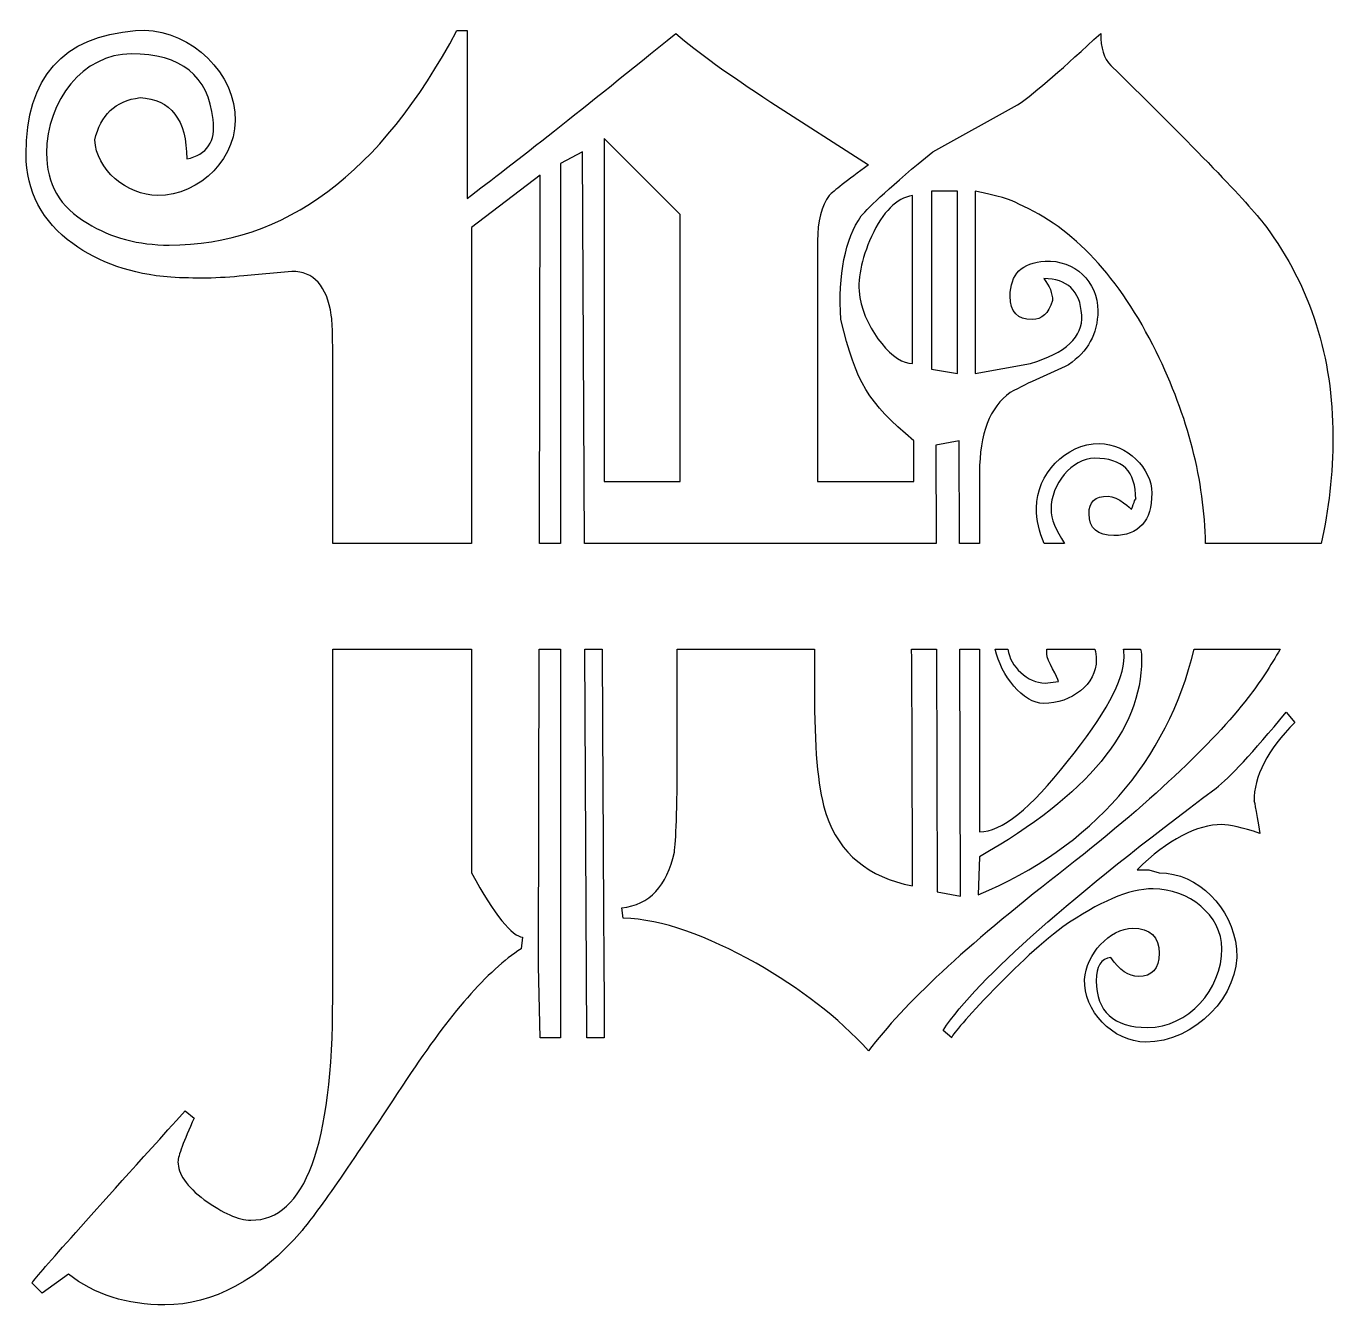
# Model space of a CAD drawing. Header units: centimetres. Extents: x -10.1 to 10.5, y -10.3 to 10.1.
# Drawn here: x -4.004 to 0.069, y -10.303 to -6.317 of the extents above; entities that cross this region are included whole.
import ezdxf

# ---------------------------------------------------------------- set-up
doc = ezdxf.new("R2010")
doc.units = ezdxf.units.CM
doc.header["$MEASUREMENT"] = 0
doc.layers.add('Layer 1', color=7, linetype='Continuous')

msp = doc.modelspace()

# ---------------------------------------------------------------- linework, layer by layer
at = {"layer": 'Layer 1'}
for points, knots in [([(-2.61567, -6.94476), (-2.61567, -6.94476), (-2.40178, -6.78096), (-2.40178, -6.78096), (-2.40178, -6.78096), (-2.40178, -6.78096), (-2.4039, -7.92946), (-2.4039, -7.92946), (-2.4039, -7.92946), (-2.4039, -7.92946), (-2.33807, -7.92946), (-2.33807, -7.92946), (-2.33807, -7.92946), (-2.33807, -7.92946), (-2.33807, -6.74449), (-2.33807, -6.74449), (-2.33807, -6.74449), (-2.33807, -6.74449), (-2.26981, -6.70811), (-2.26981, -6.70811), (-2.26981, -6.70811), (-2.26981, -6.70811), (-2.26378, -7.92943), (-2.26378, -7.92943), (-2.26378, -7.92943), (-2.26378, -7.92943), (-1.16753, -7.92943), (-1.16753, -7.92943), (-1.16753, -7.92943), (-1.16753, -7.92943), (-1.16854, -7.62278), (-1.16854, -7.62278), (-1.16854, -7.62278), (-1.16854, -7.62278), (-1.09573, -7.60913), (-1.09573, -7.60913), (-1.09573, -7.60913), (-1.09573, -7.60913), (-1.0947, -7.92941), (-1.0947, -7.92941), (-1.0947, -7.92941), (-1.0947, -7.92941), (-1.03198, -7.9294), (-1.03198, -7.9294), (-1.03198, -7.9294), (-1.03198, -7.9294), (-1.03198, -7.70927), (-1.03198, -7.70927), (-1.03198, -7.70927), (-1.03198, -7.58637), (-1.00012, -7.50448), (-0.93644, -7.45895), (-0.93644, -7.45895), (-0.87728, -7.42712), (-0.81354, -7.39979), (-0.75441, -7.37248), (-0.75441, -7.37248), (-0.69525, -7.3315), (-0.66339, -7.27694), (-0.66339, -7.20413), (-0.66339, -7.20413), (-0.66339, -7.11309), (-0.7362, -7.04482), (-0.82722, -7.04935), (-0.82722, -7.04935), (-0.90003, -7.05395), (-0.93644, -7.09033), (-0.93644, -7.1586), (-0.93644, -7.1586), (-0.93644, -7.20869), (-0.91369, -7.23141), (-0.86818, -7.23141), (-0.86818, -7.23141), (-0.83632, -7.23141), (-0.81812, -7.21321), (-0.80447, -7.17225), (-0.80447, -7.17225), (-0.80447, -7.14952), (-0.81357, -7.12677), (-0.83178, -7.10399), (-0.83178, -7.10399), (-0.75897, -7.10399), (-0.71801, -7.14042), (-0.71346, -7.21779), (-0.71346, -7.21779), (-0.70888, -7.28605), (-0.76352, -7.33609), (-0.87274, -7.36797), (-0.87274, -7.36797), (-0.87274, -7.36797), (-1.04567, -7.3998), (-1.04567, -7.3998), (-1.04567, -7.3998), (-1.04567, -7.3998), (-1.04567, -6.83095), (-1.04567, -6.83095), (-1.04567, -6.83095), (-0.97741, -6.84466), (-0.9319, -6.85828), (-0.90914, -6.87193), (-0.90914, -6.87193), (-0.74076, -6.94474), (-0.59513, -7.09947), (-0.48136, -7.33154), (-0.48136, -7.33154), (-0.38103, -7.53651), (-0.33142, -7.73315), (-0.32743, -7.92945), (-0.32743, -7.92945), (-0.32743, -7.92945), (0.0327, -7.92943), (0.0327, -7.92943), (0.0327, -7.92943), (0.05717, -7.82415), (0.06929, -7.71303), (0.06929, -7.5955), (0.06929, -7.5955), (0.06929, -7.34978), (0.00103, -7.13134), (-0.14005, -6.94018), (-0.14005, -6.94018), (-0.19918, -6.86282), (-0.35849, -6.69901), (-0.62241, -6.43959), (-0.62241, -6.43959), (-0.64516, -6.41686), (-0.65427, -6.38498), (-0.65427, -6.3395), (-0.65427, -6.3395), (-0.76804, -6.44414), (-0.85448, -6.52151), (-0.91367, -6.56249), (-0.91367, -6.56249), (-0.91367, -6.56249), (-1.17762, -6.70812), (-1.17762, -6.70812), (-1.17762, -6.70812), (-1.30504, -6.81276), (-1.37786, -6.88103), (-1.40064, -6.90836), (-1.40064, -6.90836), (-1.4507, -6.98117), (-1.47345, -7.09037), (-1.46433, -7.23144), (-1.46433, -7.23144), (-1.41427, -7.43168), (-1.38241, -7.48626), (-1.23679, -7.60913), (-1.23679, -7.60913), (-1.23679, -7.60913), (-1.23679, -7.73655), (-1.23679, -7.73655), (-1.23679, -7.73655), (-1.23679, -7.73655), (-1.53712, -7.73655), (-1.53712, -7.73655), (-1.53712, -7.73655), (-1.53712, -7.73655), (-1.53712, -6.98569), (-1.53712, -6.98569), (-1.53712, -6.98569), (-1.53712, -6.92653), (-1.52347, -6.87644), (-1.50071, -6.84461), (-1.50071, -6.84461), (-1.48706, -6.8309), (-1.44613, -6.79908), (-1.37784, -6.74902), (-1.37784, -6.74902), (-1.37784, -6.74902), (-1.68272, -6.55336), (-1.68272, -6.55336), (-1.68272, -6.55336), (-1.81469, -6.46684), (-1.91029, -6.39863), (-1.97852, -6.33947), (-1.97852, -6.33947), (-2.26522, -6.57154), (-2.48366, -6.74447), (-2.62929, -6.85371), (-2.62929, -6.85371), (-2.62929, -6.85371), (-2.6293, -6.33042), (-2.6293, -6.33042), (-2.6293, -6.33042), (-2.6293, -6.33042), (-2.66115, -6.33042), (-2.66115, -6.33042), (-2.66115, -6.33042), (-2.89779, -6.77638), (-3.19815, -6.99937), (-3.55766, -6.99937), (-3.55766, -6.99937), (-3.65323, -6.99937), (-3.73969, -6.97659), (-3.81251, -6.93111), (-3.81251, -6.93111), (-3.89898, -6.88102), (-3.93991, -6.80821), (-3.93991, -6.71267), (-3.93991, -6.71267), (-3.93991, -6.54887), (-3.82614, -6.40324), (-3.67596, -6.40324), (-3.67596, -6.40324), (-3.52123, -6.40324), (-3.43477, -6.4715), (-3.42111, -6.60797), (-3.42111, -6.60797), (-3.41201, -6.67623), (-3.43931, -6.71722), (-3.50303, -6.73087), (-3.50303, -6.73087), (-3.50303, -6.60797), (-3.55309, -6.54431), (-3.64866, -6.53971), (-3.64866, -6.53971), (-3.72602, -6.54886), (-3.77153, -6.59432), (-3.78974, -6.67168), (-3.78974, -6.67168), (-3.78519, -6.76272), (-3.68962, -6.84464), (-3.59405, -6.84464), (-3.59405, -6.84464), (-3.46208, -6.84464), (-3.3392, -6.72629), (-3.35286, -6.58522), (-3.35286, -6.58522), (-3.36651, -6.43959), (-3.51669, -6.31672), (-3.66232, -6.3304), (-3.66232, -6.3304), (-3.88986, -6.3486), (-4.00363, -6.47603), (-4.00363, -6.71719), (-4.00363, -6.71719), (-4.00363, -6.83093), (-3.95357, -6.92653), (-3.858, -6.99479), (-3.858, -6.99479), (-3.77608, -7.05395), (-3.67597, -7.09033), (-3.55309, -7.09943), (-3.55309, -7.09943), (-3.48028, -7.10398), (-3.40291, -7.10398), (-3.32555, -7.09488), (-3.32555, -7.09488), (-3.32555, -7.09488), (-3.17537, -7.08123), (-3.17537, -7.08123), (-3.17537, -7.08123), (-3.10711, -7.08123), (-3.06615, -7.12676), (-3.0525, -7.21776), (-3.0525, -7.21776), (-3.04795, -7.24049), (-3.04795, -7.30875), (-3.04795, -7.4271), (-3.04795, -7.4271), (-3.04795, -7.4271), (-3.04795, -7.92939), (-3.04795, -7.92939), (-3.04795, -7.92939), (-3.04795, -7.92939), (-2.61562, -7.92938), (-2.61562, -7.92938), (-2.61562, -7.92938), (-2.61562, -7.92938), (-2.61562, -6.94476), (-2.61562, -6.94476), (-2.61562, -6.94476), (-2.61562, -6.94476), (-2.61567, -6.94476), (-2.61567, -6.94476)], [0, 0, 0, 0, 0.0142857, 0.0142857, 0.0142857, 0.0142857, 0.0285714, 0.0285714, 0.0285714, 0.0285714, 0.0428571, 0.0428571, 0.0428571, 0.0428571, 0.0571429, 0.0571429, 0.0571429, 0.0571429, 0.0714286, 0.0714286, 0.0714286, 0.0714286, 0.0857143, 0.0857143, 0.0857143, 0.0857143, 0.1, 0.1, 0.1, 0.1, 0.1142857, 0.1142857, 0.1142857, 0.1142857, 0.1285714, 0.1285714, 0.1285714, 0.1285714, 0.1428571, 0.1428571, 0.1428571, 0.1428571, 0.1571429, 0.1571429, 0.1571429, 0.1571429, 0.1714286, 0.1714286, 0.1714286, 0.1714286, 0.1857143, 0.1857143, 0.1857143, 0.1857143, 0.2, 0.2, 0.2, 0.2, 0.2142857, 0.2142857, 0.2142857, 0.2142857, 0.2285714, 0.2285714, 0.2285714, 0.2285714, 0.2428571, 0.2428571, 0.2428571, 0.2428571, 0.2571429, 0.2571429, 0.2571429, 0.2571429, 0.2714286, 0.2714286, 0.2714286, 0.2714286, 0.2857143, 0.2857143, 0.2857143, 0.2857143, 0.3, 0.3, 0.3, 0.3, 0.3142857, 0.3142857, 0.3142857, 0.3142857, 0.3285714, 0.3285714, 0.3285714, 0.3285714, 0.3428571, 0.3428571, 0.3428571, 0.3428571, 0.3571429, 0.3571429, 0.3571429, 0.3571429, 0.3714286, 0.3714286, 0.3714286, 0.3714286, 0.3857143, 0.3857143, 0.3857143, 0.3857143, 0.4, 0.4, 0.4, 0.4, 0.4142857, 0.4142857, 0.4142857, 0.4142857, 0.4285714, 0.4285714, 0.4285714, 0.4285714, 0.4428571, 0.4428571, 0.4428571, 0.4428571, 0.4571429, 0.4571429, 0.4571429, 0.4571429, 0.4714286, 0.4714286, 0.4714286, 0.4714286, 0.4857143, 0.4857143, 0.4857143, 0.4857143, 0.5, 0.5, 0.5, 0.5, 0.5142857, 0.5142857, 0.5142857, 0.5142857, 0.5285714, 0.5285714, 0.5285714, 0.5285714, 0.5428571, 0.5428571, 0.5428571, 0.5428571, 0.5571429, 0.5571429, 0.5571429, 0.5571429, 0.5714286, 0.5714286, 0.5714286, 0.5714286, 0.5857143, 0.5857143, 0.5857143, 0.5857143, 0.6, 0.6, 0.6, 0.6, 0.6142857, 0.6142857, 0.6142857, 0.6142857, 0.6285714, 0.6285714, 0.6285714, 0.6285714, 0.6428571, 0.6428571, 0.6428571, 0.6428571, 0.6571429, 0.6571429, 0.6571429, 0.6571429, 0.6714286, 0.6714286, 0.6714286, 0.6714286, 0.6857143, 0.6857143, 0.6857143, 0.6857143, 0.7, 0.7, 0.7, 0.7, 0.7142857, 0.7142857, 0.7142857, 0.7142857, 0.7285714, 0.7285714, 0.7285714, 0.7285714, 0.7428571, 0.7428571, 0.7428571, 0.7428571, 0.7571429, 0.7571429, 0.7571429, 0.7571429, 0.7714286, 0.7714286, 0.7714286, 0.7714286, 0.7857143, 0.7857143, 0.7857143, 0.7857143, 0.8, 0.8, 0.8, 0.8, 0.8142857, 0.8142857, 0.8142857, 0.8142857, 0.8285714, 0.8285714, 0.8285714, 0.8285714, 0.8428571, 0.8428571, 0.8428571, 0.8428571, 0.8571429, 0.8571429, 0.8571429, 0.8571429, 0.8714286, 0.8714286, 0.8714286, 0.8714286, 0.8857143, 0.8857143, 0.8857143, 0.8857143, 0.9, 0.9, 0.9, 0.9, 0.9142857, 0.9142857, 0.9142857, 0.9142857, 0.9285714, 0.9285714, 0.9285714, 0.9285714, 0.9428571, 0.9428571, 0.9428571, 0.9428571, 0.9571429, 0.9571429, 0.9571429, 0.9571429, 0.9714286, 0.9714286, 0.9714286, 0.9714286, 1, 1, 1, 1]), ([(-2.20157, -6.66713), (-2.20157, -6.66713), (-1.96493, -6.90375), (-1.96493, -6.90375), (-1.96493, -6.90375), (-1.96493, -6.90375), (-1.96493, -7.73658), (-1.96493, -7.73658), (-1.96493, -7.73658), (-1.96493, -7.73658), (-2.20157, -7.73658), (-2.20157, -7.73658), (-2.20157, -7.73658), (-2.20157, -7.73658), (-2.20157, -6.66713), (-2.20157, -6.66713)], [0, 0, 0, 0, 0.2, 0.2, 0.2, 0.2, 0.4, 0.4, 0.4, 0.4, 0.6, 0.6, 0.6, 0.6, 1, 1, 1, 1]), ([(-1.18221, -6.83096), (-1.18221, -6.83096), (-1.10027, -6.83096), (-1.10027, -6.83096), (-1.10027, -6.83096), (-1.10027, -6.83096), (-1.10027, -7.39981), (-1.10027, -7.39981), (-1.10027, -7.39981), (-1.10027, -7.39981), (-1.18221, -7.38616), (-1.18221, -7.38616), (-1.18221, -7.38616), (-1.18221, -7.38616), (-1.18221, -6.83096), (-1.18221, -6.83096)], [0, 0, 0, 0, 0.2, 0.2, 0.2, 0.2, 0.4, 0.4, 0.4, 0.4, 0.6, 0.6, 0.6, 0.6, 1, 1, 1, 1]), ([(-1.24135, -7.04485), (-1.24135, -7.04485), (-1.24135, -7.36799), (-1.24135, -7.36799), (-1.24135, -7.36799), (-1.29596, -7.37254), (-1.38698, -7.26785), (-1.40518, -7.1632), (-1.40518, -7.1632), (-1.41428, -7.10859), (-1.40063, -7.04485), (-1.36877, -6.97204), (-1.36877, -6.97204), (-1.33236, -6.89468), (-1.29138, -6.85374), (-1.24135, -6.84467), (-1.24135, -6.84467), (-1.24135, -6.84464), (-1.24135, -6.9129), (-1.24135, -7.04485)], [0, 0, 0, 0, 0.1666667, 0.1666667, 0.1666667, 0.1666667, 0.3333333, 0.3333333, 0.3333333, 0.3333333, 0.5, 0.5, 0.5, 0.5, 0.6666667, 0.6666667, 0.6666667, 0.6666667, 1, 1, 1, 1]), ([(-0.80902, -7.82304), (-0.80902, -7.74568), (-0.74533, -7.66376), (-0.67252, -7.66376), (-0.67252, -7.66376), (-0.58603, -7.66376), (-0.5451, -7.70469), (-0.5451, -7.79118), (-0.5451, -7.79118), (-0.5451, -7.78663), (-0.54965, -7.80028), (-0.55875, -7.82301), (-0.55875, -7.82301), (-0.55875, -7.82301), (-0.59973, -7.78208), (-0.63156, -7.78208), (-0.63156, -7.78208), (-0.67254, -7.78208), (-0.69072, -7.80028), (-0.69072, -7.83664), (-0.69072, -7.83664), (-0.69072, -7.88217), (-0.66341, -7.9049), (-0.61336, -7.9049), (-0.61336, -7.9049), (-0.536, -7.9049), (-0.49504, -7.85942), (-0.49504, -7.77293), (-0.49504, -7.77293), (-0.49504, -7.69557), (-0.5724, -7.6182), (-0.65884, -7.6182), (-0.65884, -7.6182), (-0.76351, -7.6182), (-0.85453, -7.71379), (-0.85453, -7.81844), (-0.85453, -7.81844), (-0.85453, -7.85596), (-0.84601, -7.8934), (-0.83029, -7.92938), (-0.83029, -7.92938), (-0.83029, -7.92938), (-0.76674, -7.92938), (-0.76674, -7.92938), (-0.76674, -7.92938), (-0.79483, -7.88855), (-0.80902, -7.85299), (-0.80902, -7.82304)], [0, 0, 0, 0, 0.0769231, 0.0769231, 0.0769231, 0.0769231, 0.1538462, 0.1538462, 0.1538462, 0.1538462, 0.2307692, 0.2307692, 0.2307692, 0.2307692, 0.3076923, 0.3076923, 0.3076923, 0.3076923, 0.3846154, 0.3846154, 0.3846154, 0.3846154, 0.4615385, 0.4615385, 0.4615385, 0.4615385, 0.5384615, 0.5384615, 0.5384615, 0.5384615, 0.6153846, 0.6153846, 0.6153846, 0.6153846, 0.6923077, 0.6923077, 0.6923077, 0.6923077, 0.7692308, 0.7692308, 0.7692308, 0.7692308, 0.8461538, 0.8461538, 0.8461538, 0.8461538, 1, 1, 1, 1]), ([(-3.048, -9.34754), (-3.048, -9.80715), (-3.13447, -10.03929), (-3.30285, -10.03929), (-3.30285, -10.03929), (-3.34381, -10.03929), (-3.38932, -10.01651), (-3.44848, -9.97558), (-3.44848, -9.97558), (-3.50306, -9.9346), (-3.5304, -9.89366), (-3.5304, -9.85723), (-3.5304, -9.85723), (-3.5304, -9.83903), (-3.5122, -9.79352), (-3.48034, -9.7207), (-3.48034, -9.7207), (-3.48034, -9.7207), (-3.50765, -9.69797), (-3.50765, -9.69797), (-3.50765, -9.69797), (-3.80345, -10.0256), (-3.96273, -10.20311), (-3.98549, -10.23494), (-3.98549, -10.23494), (-3.98549, -10.23494), (-3.95363, -10.26682), (-3.95363, -10.26682), (-3.95363, -10.26682), (-3.95363, -10.26682), (-3.87171, -10.20766), (-3.87171, -10.20766), (-3.87171, -10.20766), (-3.78979, -10.27137), (-3.68968, -10.3032), (-3.57135, -10.3032), (-3.57135, -10.3032), (-3.42117, -10.3032), (-3.27555, -10.22584), (-3.1436, -10.07113), (-3.1436, -10.07113), (-3.09354, -10.01197), (-2.98432, -9.85269), (-2.81594, -9.59782), (-2.81594, -9.59782), (-2.68399, -9.39764), (-2.56567, -9.26108), (-2.461, -9.19282), (-2.461, -9.19282), (-2.461, -9.19282), (-2.45642, -9.15639), (-2.45642, -9.15639), (-2.45642, -9.15639), (-2.48828, -9.15639), (-2.54291, -9.08813), (-2.61573, -8.95621), (-2.61573, -8.95621), (-2.61573, -8.95621), (-2.61573, -8.25882), (-2.61573, -8.25882), (-2.61573, -8.25882), (-2.61573, -8.25882), (-3.048, -8.25884), (-3.048, -8.25884), (-3.048, -8.25884), (-3.048, -8.25884), (-3.048, -9.34754), (-3.048, -9.34754)], [0, 0, 0, 0, 0.0555556, 0.0555556, 0.0555556, 0.0555556, 0.1111111, 0.1111111, 0.1111111, 0.1111111, 0.1666667, 0.1666667, 0.1666667, 0.1666667, 0.2222222, 0.2222222, 0.2222222, 0.2222222, 0.2777778, 0.2777778, 0.2777778, 0.2777778, 0.3333333, 0.3333333, 0.3333333, 0.3333333, 0.3888889, 0.3888889, 0.3888889, 0.3888889, 0.4444444, 0.4444444, 0.4444444, 0.4444444, 0.5, 0.5, 0.5, 0.5, 0.5555556, 0.5555556, 0.5555556, 0.5555556, 0.6111111, 0.6111111, 0.6111111, 0.6111111, 0.6666667, 0.6666667, 0.6666667, 0.6666667, 0.7222222, 0.7222222, 0.7222222, 0.7222222, 0.7777778, 0.7777778, 0.7777778, 0.7777778, 0.8333333, 0.8333333, 0.8333333, 0.8333333, 0.8888889, 0.8888889, 0.8888889, 0.8888889, 1, 1, 1, 1]), ([(-2.40633, -9.24745), (-2.40633, -9.24745), (-2.40178, -9.47044), (-2.40178, -9.47044), (-2.40178, -9.47044), (-2.40178, -9.47044), (-2.33807, -9.47044), (-2.33807, -9.47044), (-2.33807, -9.47044), (-2.33807, -9.47044), (-2.33807, -8.25881), (-2.33807, -8.25881), (-2.33807, -8.25881), (-2.33807, -8.25881), (-2.40451, -8.25881), (-2.40451, -8.25881), (-2.40451, -8.25881), (-2.40451, -8.25881), (-2.40633, -9.24745), (-2.40633, -9.24745)], [0, 0, 0, 0, 0.1666667, 0.1666667, 0.1666667, 0.1666667, 0.3333333, 0.3333333, 0.3333333, 0.3333333, 0.5, 0.5, 0.5, 0.5, 0.6666667, 0.6666667, 0.6666667, 0.6666667, 1, 1, 1, 1]), ([(-2.25615, -9.47044), (-2.25615, -9.47044), (-2.20157, -9.47044), (-2.20157, -9.47044), (-2.20157, -9.47044), (-2.20461, -8.92034), (-2.20763, -8.51662), (-2.20797, -8.25881), (-2.20797, -8.25881), (-2.20797, -8.25881), (-2.26216, -8.25881), (-2.26216, -8.25881), (-2.26216, -8.25881), (-2.26216, -8.25881), (-2.25615, -9.47044), (-2.25615, -9.47044)], [0, 0, 0, 0, 0.2, 0.2, 0.2, 0.2, 0.4, 0.4, 0.4, 0.4, 0.6, 0.6, 0.6, 0.6, 1, 1, 1, 1]), ([(-1.03658, -9.02446), (-1.03658, -9.02446), (-1.032, -8.90611), (-1.032, -8.90611), (-1.032, -8.90611), (-0.69524, -8.71495), (-0.52688, -8.51021), (-0.52688, -8.29177), (-0.52688, -8.29177), (-0.52688, -8.28095), (-0.52799, -8.26992), (-0.52979, -8.25878), (-0.52979, -8.25878), (-0.52979, -8.25878), (-0.58285, -8.25878), (-0.58285, -8.25878), (-0.58285, -8.25878), (-0.58203, -8.26669), (-0.5815, -8.27466), (-0.5815, -8.28262), (-0.5815, -8.28262), (-0.5815, -8.35543), (-0.64066, -8.46468), (-0.75898, -8.61031), (-0.75898, -8.61031), (-0.87275, -8.75594), (-0.96377, -8.82875), (-1.032, -8.82875), (-1.032, -8.82875), (-1.032, -8.82875), (-1.032, -8.25878), (-1.032, -8.25878), (-1.032, -8.25878), (-1.032, -8.25878), (-1.09366, -8.25878), (-1.09366, -8.25878), (-1.09366, -8.25878), (-1.09366, -8.25878), (-1.0912, -9.02898), (-1.0912, -9.02898), (-1.0912, -9.02898), (-1.0912, -9.02898), (-1.16401, -9.01527), (-1.16401, -9.01527), (-1.16401, -9.01527), (-1.16401, -9.01527), (-1.16647, -8.25875), (-1.16647, -8.25875), (-1.16647, -8.25875), (-1.16647, -8.25875), (-1.24354, -8.25876), (-1.24354, -8.25876), (-1.24354, -8.25876), (-1.24134, -8.56898), (-1.24134, -8.81531), (-1.24134, -8.99708), (-1.24134, -8.99708), (-1.37787, -8.9698), (-1.46888, -8.89699), (-1.50981, -8.77409), (-1.50981, -8.77409), (-1.53256, -8.70583), (-1.54624, -8.58753), (-1.54624, -8.41912), (-1.54624, -8.41912), (-1.54624, -8.41912), (-1.54624, -8.25873), (-1.54624, -8.25873), (-1.54624, -8.25873), (-1.54624, -8.25873), (-1.974, -8.25873), (-1.974, -8.25873), (-1.974, -8.25873), (-1.974, -8.25873), (-1.974, -8.58753), (-1.974, -8.58753), (-1.974, -8.58753), (-1.974, -8.76044), (-1.97855, -8.86053), (-1.98313, -8.89241), (-1.98313, -8.89241), (-2.00586, -8.99705), (-2.06049, -9.05621), (-2.14693, -9.06532), (-2.14693, -9.06532), (-2.14693, -9.06532), (-2.14238, -9.0972), (-2.14238, -9.0972), (-2.14238, -9.0972), (-2.01948, -9.10175), (-1.88298, -9.15176), (-1.72825, -9.23828), (-1.72825, -9.23828), (-1.59175, -9.31564), (-1.47343, -9.40663), (-1.37786, -9.51128), (-1.37786, -9.51128), (-1.26864, -9.36565), (-1.07295, -9.18365), (-0.78628, -8.96066), (-0.78628, -8.96066), (-0.49958, -8.73767), (-0.30389, -8.55108), (-0.19467, -8.41001), (-0.19467, -8.41001), (-0.15739, -8.36125), (-0.12437, -8.31079), (-0.09508, -8.25872), (-0.09508, -8.25872), (-0.09508, -8.25872), (-0.36266, -8.2587), (-0.36266, -8.2587), (-0.36266, -8.2587), (-0.44712, -8.60605), (-0.68003, -8.87828), (-1.03658, -9.02446)], [0, 0, 0, 0, 0.0333333, 0.0333333, 0.0333333, 0.0333333, 0.0666667, 0.0666667, 0.0666667, 0.0666667, 0.1, 0.1, 0.1, 0.1, 0.1333333, 0.1333333, 0.1333333, 0.1333333, 0.1666667, 0.1666667, 0.1666667, 0.1666667, 0.2, 0.2, 0.2, 0.2, 0.2333333, 0.2333333, 0.2333333, 0.2333333, 0.2666667, 0.2666667, 0.2666667, 0.2666667, 0.3, 0.3, 0.3, 0.3, 0.3333333, 0.3333333, 0.3333333, 0.3333333, 0.3666667, 0.3666667, 0.3666667, 0.3666667, 0.4, 0.4, 0.4, 0.4, 0.4333333, 0.4333333, 0.4333333, 0.4333333, 0.4666667, 0.4666667, 0.4666667, 0.4666667, 0.5, 0.5, 0.5, 0.5, 0.5333333, 0.5333333, 0.5333333, 0.5333333, 0.5666667, 0.5666667, 0.5666667, 0.5666667, 0.6, 0.6, 0.6, 0.6, 0.6333333, 0.6333333, 0.6333333, 0.6333333, 0.6666667, 0.6666667, 0.6666667, 0.6666667, 0.7, 0.7, 0.7, 0.7, 0.7333333, 0.7333333, 0.7333333, 0.7333333, 0.7666667, 0.7666667, 0.7666667, 0.7666667, 0.8, 0.8, 0.8, 0.8, 0.8333333, 0.8333333, 0.8333333, 0.8333333, 0.8666667, 0.8666667, 0.8666667, 0.8666667, 0.9, 0.9, 0.9, 0.9, 0.9333333, 0.9333333, 0.9333333, 0.9333333, 1, 1, 1, 1]), ([(-0.8318, -8.42828), (-0.74533, -8.42828), (-0.66797, -8.36917), (-0.66797, -8.29181), (-0.66797, -8.29181), (-0.66797, -8.27951), (-0.66966, -8.26871), (-0.67242, -8.25882), (-0.67242, -8.25882), (-0.67242, -8.25882), (-0.82198, -8.25881), (-0.82198, -8.25881), (-0.82198, -8.25881), (-0.8224, -8.26349), (-0.82269, -8.26828), (-0.82269, -8.27357), (-0.82269, -8.27357), (-0.82269, -8.29635), (-0.78628, -8.34638), (-0.78628, -8.36004), (-0.78628, -8.36004), (-0.78628, -8.36004), (-0.82724, -8.36464), (-0.82724, -8.36464), (-0.82724, -8.36464), (-0.88219, -8.36464), (-0.93651, -8.31352), (-0.94405, -8.25883), (-0.94405, -8.25883), (-0.94405, -8.25883), (-0.98277, -8.25884), (-0.98277, -8.25884), (-0.98277, -8.25884), (-0.96597, -8.34144), (-0.8954, -8.42828), (-0.8318, -8.42828)], [0, 0, 0, 0, 0.1, 0.1, 0.1, 0.1, 0.2, 0.2, 0.2, 0.2, 0.3, 0.3, 0.3, 0.3, 0.4, 0.4, 0.4, 0.4, 0.5, 0.5, 0.5, 0.5, 0.6, 0.6, 0.6, 0.6, 0.7, 0.7, 0.7, 0.7, 0.8, 0.8, 0.8, 0.8, 1, 1, 1, 1]), ([(-0.07636, -8.45561), (-0.18103, -8.58303), (-0.25384, -8.6604), (-0.2948, -8.69223), (-0.2948, -8.69223), (-0.74533, -9.02902), (-1.03201, -9.27929), (-1.14578, -9.44764), (-1.14578, -9.44764), (-1.14578, -9.44764), (-1.1185, -9.47042), (-1.1185, -9.47042), (-1.1185, -9.47042), (-1.12305, -9.47042), (-1.09119, -9.42944), (-1.01838, -9.35207), (-1.01838, -9.35207), (-0.93191, -9.26108), (-0.85, -9.18372), (-0.77263, -9.12453), (-0.77263, -9.12453), (-0.65886, -9.04717), (-0.56787, -9.00618), (-0.49048, -9.00618), (-0.49048, -9.00618), (-0.38129, -9.00618), (-0.27662, -9.0881), (-0.27662, -9.19279), (-0.27662, -9.19279), (-0.27662, -9.32021), (-0.38129, -9.43851), (-0.50869, -9.43851), (-0.50869, -9.43851), (-0.61336, -9.43851), (-0.66797, -9.38848), (-0.66797, -9.29288), (-0.66797, -9.29288), (-0.66797, -9.2474), (-0.65432, -9.22462), (-0.62246, -9.22007), (-0.62246, -9.22007), (-0.59515, -9.26105), (-0.56788, -9.27923), (-0.53599, -9.27923), (-0.53599, -9.27923), (-0.49503, -9.27923), (-0.47228, -9.2565), (-0.47228, -9.20642), (-0.47228, -9.20642), (-0.47228, -9.15634), (-0.49959, -9.12906), (-0.5542, -9.12906), (-0.5542, -9.12906), (-0.62701, -9.12906), (-0.69983, -9.21098), (-0.70438, -9.28834), (-0.70438, -9.28834), (-0.70893, -9.38393), (-0.61791, -9.48403), (-0.51324, -9.48403), (-0.51324, -9.48403), (-0.36306, -9.48403), (-0.21744, -9.3384), (-0.23109, -9.19278), (-0.23109, -9.19278), (-0.24477, -9.06536), (-0.34944, -8.95616), (-0.47228, -8.95616), (-0.47228, -8.95616), (-0.47228, -8.95616), (-0.50414, -8.94706), (-0.50414, -8.94706), (-0.50414, -8.94706), (-0.50414, -8.94706), (-0.54054, -8.94704), (-0.54054, -8.94704), (-0.54054, -8.94704), (-0.44497, -8.85145), (-0.35396, -8.80596), (-0.27659, -8.80596), (-0.27659, -8.80596), (-0.25384, -8.80596), (-0.21288, -8.81506), (-0.15824, -8.83324), (-0.15824, -8.83324), (-0.17192, -8.75588), (-0.17644, -8.72399), (-0.17644, -8.73315), (-0.17644, -8.73315), (-0.17644, -8.65579), (-0.13548, -8.57384), (-0.04902, -8.48738), (-0.04902, -8.48738), (-0.04902, -8.48738), (-0.07636, -8.45561), (-0.07636, -8.45561)], [0, 0, 0, 0, 0.04, 0.04, 0.04, 0.04, 0.08, 0.08, 0.08, 0.08, 0.12, 0.12, 0.12, 0.12, 0.16, 0.16, 0.16, 0.16, 0.2, 0.2, 0.2, 0.2, 0.24, 0.24, 0.24, 0.24, 0.28, 0.28, 0.28, 0.28, 0.32, 0.32, 0.32, 0.32, 0.36, 0.36, 0.36, 0.36, 0.4, 0.4, 0.4, 0.4, 0.44, 0.44, 0.44, 0.44, 0.48, 0.48, 0.48, 0.48, 0.52, 0.52, 0.52, 0.52, 0.56, 0.56, 0.56, 0.56, 0.6, 0.6, 0.6, 0.6, 0.64, 0.64, 0.64, 0.64, 0.68, 0.68, 0.68, 0.68, 0.72, 0.72, 0.72, 0.72, 0.76, 0.76, 0.76, 0.76, 0.8, 0.8, 0.8, 0.8, 0.84, 0.84, 0.84, 0.84, 0.88, 0.88, 0.88, 0.88, 0.92, 0.92, 0.92, 0.92, 1, 1, 1, 1])]:
    msp.add_open_spline(points, degree=3, knots=knots, dxfattribs=at)

doc.saveas('drawing.dxf')
